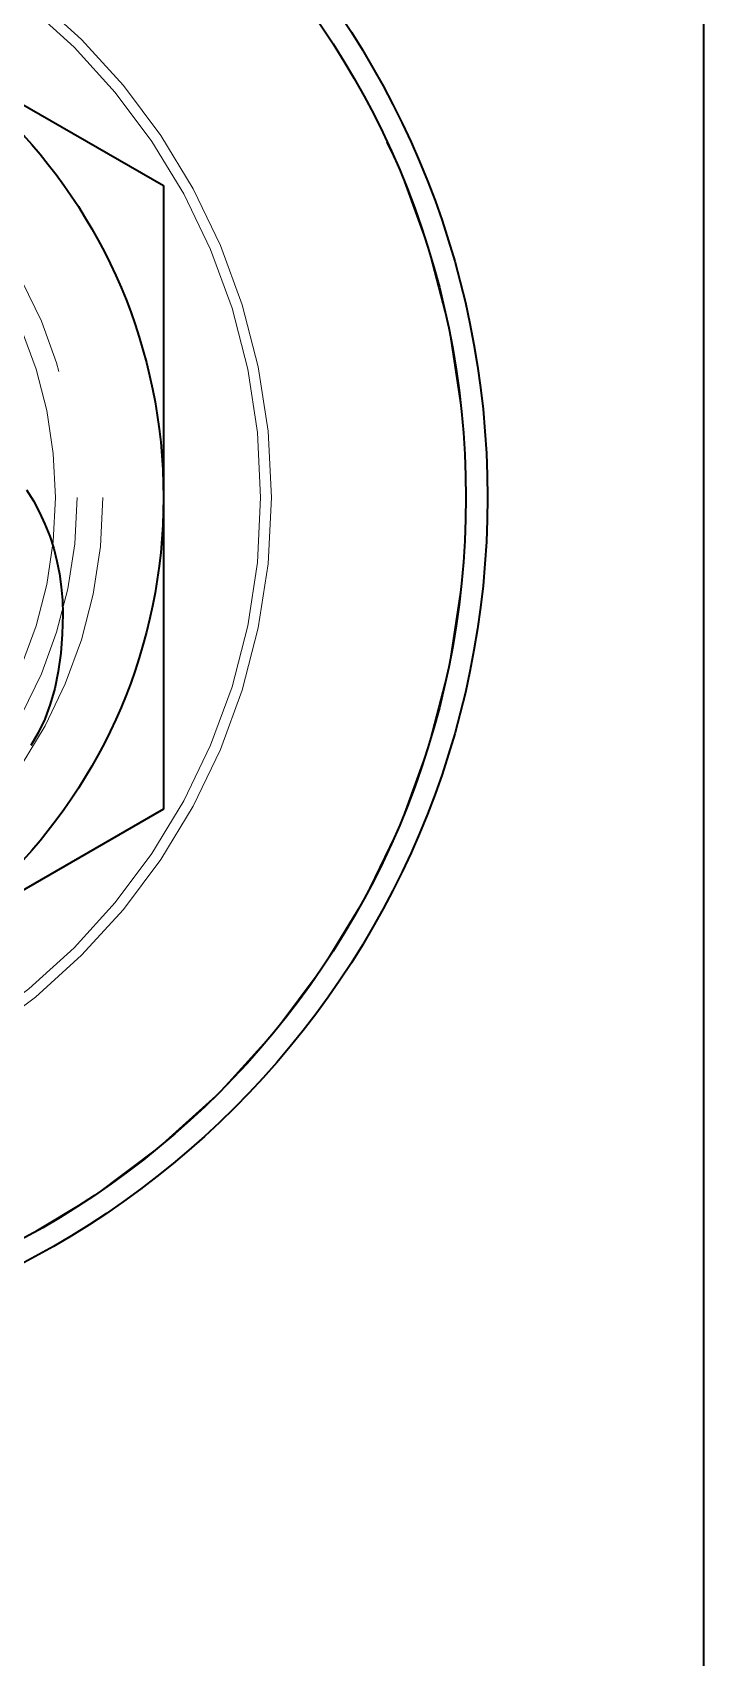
# Model space of a CAD drawing. Header units: millimetres. Extents: x 5606 to 13175, y -3239 to -2051.
# Drawn here: x 5883.49 to 5889.7, y -2441.53 to -2426.48 of the extents above; entities that cross this region are included whole.
import ezdxf

# ---------------------------------------------------------------- set-up
doc = ezdxf.new("R2010")
doc.units = ezdxf.units.MM
doc.linetypes.add('HIDDEN-HOKUTO', pattern=[3.8, 2.5, -1.3])
doc.layers.add('AM_HID', color=1, linetype='HIDDEN-HOKUTO', lineweight=25)

msp = doc.modelspace()

# ---------------------------------------------------------------- linework, layer by layer
at = {"color": 7, "lineweight": 35}
msp.add_line((5889.698, -2400.784), (5889.698, -2460.784), dxfattribs=at)
at = {"color": 7, "lineweight": 35, "ltscale": 0.144318}
msp.add_line((5879.698, -2425.009), (5884.698, -2427.894), dxfattribs=at)
at = {"color": 7, "lineweight": 35, "ltscale": 0.072244}
msp.add_line((5884.698, -2427.894), (5884.698, -2430.784), dxfattribs=at)
at = {"color": 7, "lineweight": 35, "ltscale": 0.003043}
msp.add_line((5883.43, -2430.712), (5883.494, -2430.816), dxfattribs=at)
at = {"color": 7, "lineweight": 35, "ltscale": 0.003016}
msp.add_line((5883.494, -2430.816), (5883.551, -2430.922), dxfattribs=at)
at = {"color": 7, "lineweight": 35, "ltscale": 0.072243}
msp.add_line((5884.698, -2430.784), (5884.698, -2433.673), dxfattribs=at)
at = {"color": 7, "lineweight": 35, "ltscale": 0.002998}
msp.add_line((5883.551, -2430.922), (5883.601, -2431.031), dxfattribs=at)
at = {"color": 7, "lineweight": 35, "ltscale": 0.00299}
msp.add_line((5883.601, -2431.031), (5883.645, -2431.142), dxfattribs=at)
at = {"color": 7, "lineweight": 35, "ltscale": 0.002995}
msp.add_line((5883.645, -2431.142), (5883.682, -2431.256), dxfattribs=at)
at = {"color": 7, "lineweight": 35, "ltscale": 0.003008}
msp.add_line((5883.682, -2431.256), (5883.712, -2431.373), dxfattribs=at)
at = {"color": 7, "lineweight": 35, "ltscale": 0.003034}
msp.add_line((5883.712, -2431.373), (5883.736, -2431.492), dxfattribs=at)
at = {"color": 7, "lineweight": 35, "ltscale": 0.003068}
msp.add_line((5883.736, -2431.492), (5883.752, -2431.613), dxfattribs=at)
at = {"color": 7, "lineweight": 35, "ltscale": 0.003114}
msp.add_line((5883.752, -2431.613), (5883.762, -2431.737), dxfattribs=at)
at = {"color": 7, "lineweight": 35, "ltscale": 0.003169}
msp.add_line((5883.762, -2431.737), (5883.766, -2431.864), dxfattribs=at)
at = {"color": 7, "lineweight": 35, "ltscale": 0.004678}
msp.add_line((5883.766, -2431.864), (5883.761, -2432.051), dxfattribs=at)
at = {"color": 7, "lineweight": 35, "ltscale": 0.004442}
msp.add_line((5883.761, -2432.051), (5883.747, -2432.228), dxfattribs=at)
at = {"color": 7, "lineweight": 35, "ltscale": 0.004219}
msp.add_line((5883.747, -2432.228), (5883.724, -2432.396), dxfattribs=at)
at = {"color": 7, "lineweight": 35, "ltscale": 0.004015}
msp.add_line((5883.724, -2432.396), (5883.692, -2432.553), dxfattribs=at)
at = {"color": 7, "lineweight": 35, "ltscale": 0.003828}
msp.add_line((5883.692, -2432.553), (5883.65, -2432.7), dxfattribs=at)
at = {"color": 7, "lineweight": 35, "ltscale": 0.003665}
msp.add_line((5883.65, -2432.7), (5883.599, -2432.838), dxfattribs=at)
at = {"color": 7, "lineweight": 35, "ltscale": 0.003415}
msp.add_line((5883.538, -2432.965), (5883.469, -2433.083), dxfattribs=at)
at = {"color": 7, "lineweight": 35, "ltscale": 0.003528}
msp.add_line((5883.599, -2432.838), (5883.538, -2432.965), dxfattribs=at)
at = {"color": 7, "lineweight": 35, "ltscale": 0.144319}
msp.add_line((5884.698, -2433.673), (5879.698, -2436.559), dxfattribs=at)
at = {"color": 7, "lineweight": 35}
for radius in [8, 7.8, 5]:
    msp.add_circle((5879.698, -2430.784), radius, dxfattribs=at)
at = {"layer": 'AM_HID', "color": 1, "lineweight": 13, "ltscale": 4}
for radius in [7.8, 6, 5.9, 4.44, 4.2, 4.2, 4]:
    msp.add_circle((5879.698, -2430.784), radius, dxfattribs=at)

doc.saveas('drawing.dxf')
